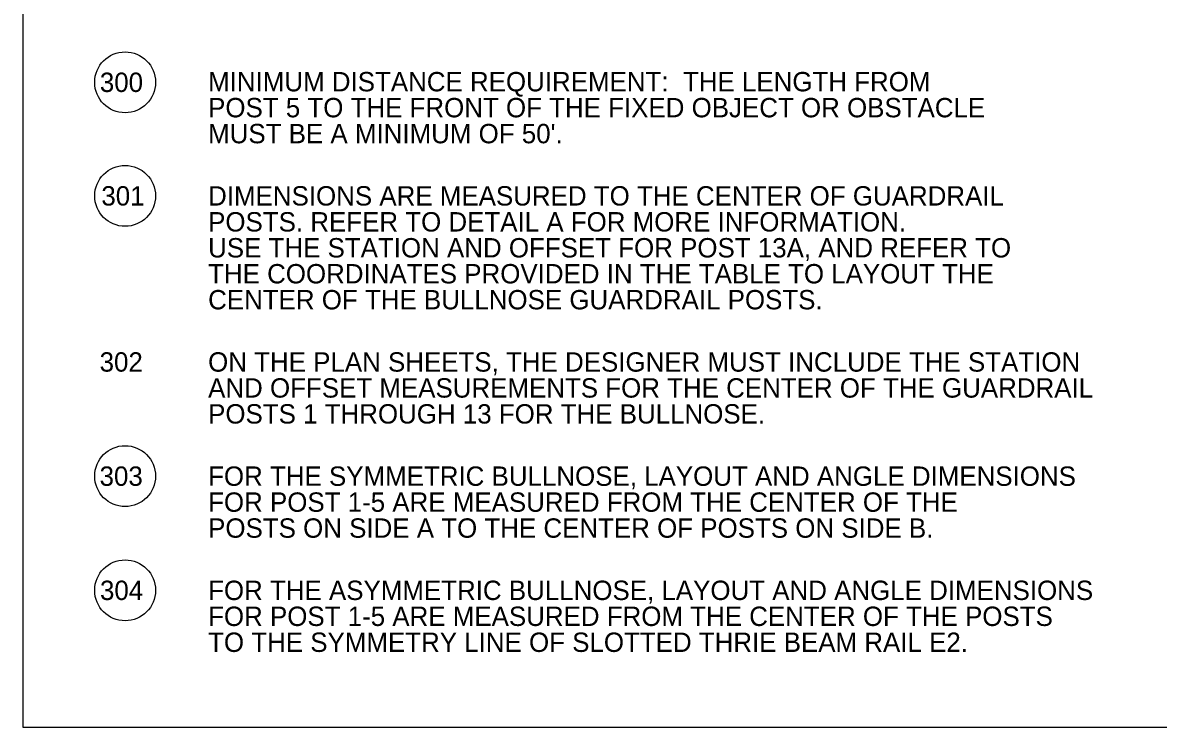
# Model space of a CAD drawing. Extents: x 503 to 668, y 294 to 394.
# Drawn here: x 502.94 to 543.98, y 293.55 to 319.01 of the extents above; entities that cross this region are included whole.
import ezdxf

# ---------------------------------------------------------------- set-up
doc = ezdxf.new("R2010")
doc.units = 0
for name, color, linetype in [('Level 2', 7, 'Continuous'), ('R_OR_NAMEBOUND_PR', 7, 'Continuous'), ('R_TS_DIM_PR', 7, 'Continuous')]:
    doc.layers.add(name, color=color, linetype=linetype)

msp = doc.modelspace()

# ---------------------------------------------------------------- linework, layer by layer
at = {"layer": 'R_OR_NAMEBOUND_PR'}
msp.add_lwpolyline([(502.939, 293.554), (667.94, 293.554), (667.94, 393.68), (502.939, 393.68)], close=True, dxfattribs=at)
msp.add_lwpolyline([(502.939, 293.554), (667.94, 293.554), (667.94, 393.68), (502.939, 393.68)], close=True, dxfattribs=at)
at = {"layer": 'R_TS_DIM_PR'}
for centre in [(506.64, 316.86), (506.64, 312.757), (506.64, 302.629), (506.64, 298.503)]:
    msp.add_circle(centre, 1.1, dxfattribs=at)

# ---------------------------------------------------------------- texts
at = {"layer": 'Level 2'}
for s, p in [('MINIMUM DISTANCE REQUIREMENT:  THE LENGTH FROM', (509.639, 316.533)), ('300', (505.726, 316.51)), ('POST 5 TO THE FRONT OF THE FIXED OBJECT OR OBSTACLE', (509.639, 315.595)), ("MUST BE A MINIMUM OF 50'. ", (509.639, 314.657)), ('301', (505.781, 312.407)), ('DIMENSIONS ARE MEASURED TO THE CENTER OF GUARDRAIL', (509.639, 312.407)), ('POSTS. REFER TO DETAIL A FOR MORE INFORMATION. ', (509.639, 311.469)), ('USE THE STATION AND OFFSET FOR POST 13A, AND REFER TO', (509.639, 310.531)), ('THE COORDINATES PROVIDED IN THE TABLE TO LAYOUT THE', (509.639, 309.593)), ('CENTER OF THE BULLNOSE GUARDRAIL POSTS.', (509.639, 308.655)), ('302', (505.718, 306.405)), ('ON THE PLAN SHEETS, THE DESIGNER MUST INCLUDE THE STATION', (509.639, 306.405)), ('AND OFFSET MEASUREMENTS FOR THE CENTER OF THE GUARDRAIL', (509.639, 305.467)), ('POSTS 1 THROUGH 13 FOR THE BULLNOSE. ', (509.639, 304.529)), ('303', (505.717, 302.279)), ('FOR THE SYMMETRIC BULLNOSE, LAYOUT AND ANGLE DIMENSIONS', (509.639, 302.279)), ('FOR POST 1-5 ARE MEASURED FROM THE CENTER OF THE', (509.639, 301.341)), ('POSTS ON SIDE A TO THE CENTER OF POSTS ON SIDE B.', (509.639, 300.403)), ('304', (505.731, 298.153)), ('FOR THE ASYMMETRIC BULLNOSE, LAYOUT AND ANGLE DIMENSIONS', (509.639, 298.153)), ('FOR POST 1-5 ARE MEASURED FROM THE CENTER OF THE POSTS', (509.639, 297.215)), ('TO THE SYMMETRY LINE OF SLOTTED THRIE BEAM RAIL E2.', (509.639, 296.277))]:
    msp.add_text(s, height=0.7, dxfattribs=at).set_placement(p)

doc.saveas('drawing.dxf')
